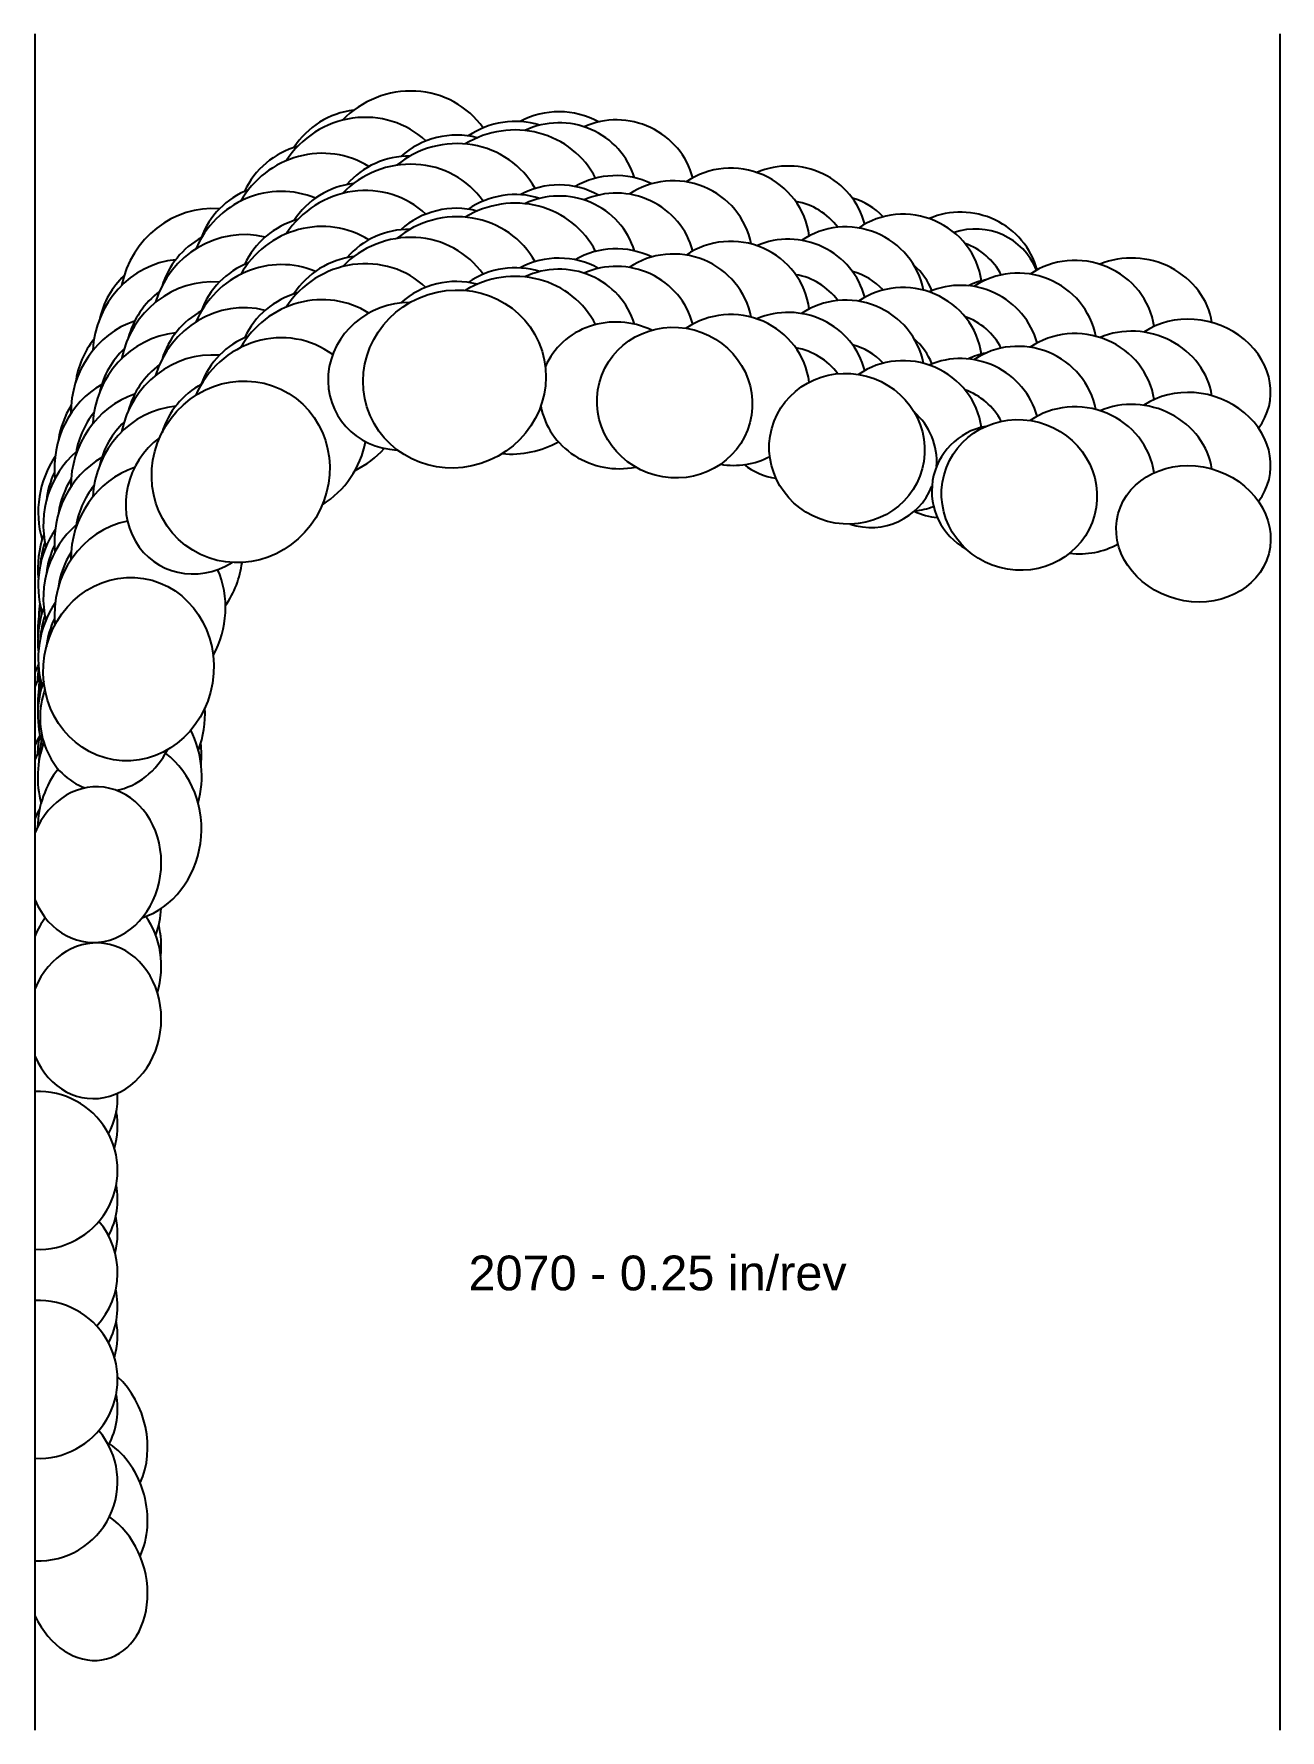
# Model space of a CAD drawing. Header units: inches. Extents: x -4.25 to 0, y -4.74 to 1.05.
import ezdxf
from ezdxf.enums import TextEntityAlignment as Align

# ---------------------------------------------------------------- set-up
doc = ezdxf.new("R2010")
doc.units = ezdxf.units.IN
doc.header["$MEASUREMENT"] = 0
for name, color, linetype, true_color in [('Blade_1', 30, 'Continuous', 0xff7f00), ('Blade_2', 7, 'Continuous', 0xcccc00), ('Blade_3', 7, 'Continuous', 0x00cc00), ('Blade_4', 7, 'Continuous', 0x00cccc), ('Blade_5', 7, 'Continuous', 0x0066cc)]:
    doc.layers.add(name, color=color, linetype=linetype, true_color=true_color)
doc.layers.add('Gage_Line', color=7, linetype='Continuous')
doc.styles.get("Standard").update_dxf_attribs({"font": 'arial.ttf'})

msp = doc.modelspace()

# ---------------------------------------------------------------- linework, layer by layer
at = {"layer": 'Blade_1'}
for centre, major_axis, ratio, start_param, end_param in [((-2.8184, 0.3696), (0.2882, 0.1245), 0.962338, 6.37997, 8.145018), ((-2.9874, 0.3789), (0.2392, 0.1163), 0.935074, 1.078516, 2.000874), ((-2.2617, 0.3138), (0.262, -0.0462), 0.939693, 7.563724, 8.593982), ((-2.0668, 0.2891), (0.2569, -0.0688), 0.965926, 6.716744, 8.73068), ((-2.8184, 0.1196), (0.2882, 0.1245), 0.962338, 6.37997, 8.145018), ((-3.5483, 0.0526), (0.1639, 0.2678), 0.955784, 6.57465, 8.125677), ((-2.9874, 0.1289), (0.2392, 0.1163), 0.935074, 1.078516, 2.000874), ((-1.4786, 0.1315), (0.2569, -0.0688), 0.965926, 6.716853, 8.730204), ((-2.2617, 0.0638), (0.262, -0.0462), 0.939693, 7.563724, 8.593982), ((-2.0668, 0.0391), (0.2569, -0.0688), 0.965926, 6.716744, 8.73068), ((-1.397, 0.0875), (0.2173, -0.0582), 1, 0.644209, 1.116038), ((-0.8903, -0.0262), (0.2569, -0.0688), 0.965926, 6.716877, 8.729658), ((-0.964, -0.0133), (0.2173, -0.0582), 1, 2.016003, 2.293939), ((-3.6906, -0.037), (0.1486, 0.2206), 0.91288, 1.203758, 1.939891), ((-3.5483, -0.1974), (0.1639, 0.2678), 0.955784, 6.57465, 8.125677), ((-2.9874, -0.1211), (0.2392, 0.1163), 0.935074, 1.078516, 4.185521), ((-1.4786, -0.1185), (0.2569, -0.0688), 0.965926, 6.716853, 8.730204), ((-2.2617, -0.1862), (0.262, -0.0462), 0.939693, 7.563724, 9.207916), ((-0.2958, -0.159), (0.2569, -0.0688), 0.866025, 5.943067, 8.77956), ((-1.397, -0.1625), (0.2173, -0.0582), 1, 0.644209, 1.116038), ((-0.964, -0.2633), (0.2173, -0.0582), 1, 2.016003, 2.293939), ((-0.8903, -0.2762), (0.2569, -0.0688), 0.965926, 6.716877, 8.729658), ((-3.6906, -0.287), (0.1486, 0.2206), 0.91288, 1.203758, 1.939891), ((-0.2958, -0.409), (0.2569, -0.0688), 0.866025, 5.943067, 8.77956), ((-2.2617, -0.1862), (0.262, -0.0462), 0.939693, 3.471841, 5.108996), ((-1.397, -0.4125), (0.2173, -0.0582), 1, 0.188499, 1.116038), ((-3.6906, -0.537), (0.1486, 0.2206), 0.91288, 1.203758, 4.246664), ((-0.964, -0.5133), (0.2173, -0.0582), 1, 2.016003, 4.471202), ((-3.9311, -0.6212), (0.0512, 0.3098), 0.92513, 0.838279, 1.991109), ((-1.397, -0.4125), (0.2173, -0.0582), 1, 4.653014, 6.160868), ((-3.9311, -0.8712), (0.0512, 0.3098), 0.92513, 7.121464, 8.274295), ((-3.9996, -0.7736), (0.0489, 0.2615), 0.872965, 7.690231, 7.981941), ((-3.9996, -1.0236), (0.0489, 0.2615), 0.872965, 7.690231, 7.981941), ((-4.046, -1.2888), (0.0204, 0.2652), 0.851136, 7.355201, 7.49323), ((-3.9996, -1.2736), (0.0489, 0.2615), 0.872965, 7.690231, 9.289267), ((-4.046, -1.5388), (0.0204, 0.2652), 0.851136, 1.072016, 1.210044), ((-3.9996, -1.2736), (0.0489, 0.2615), 0.872965, 3.465571, 4.392004), ((-4.046, -1.7888), (0.0204, 0.2652), 0.851136, 2.112154, 7.49323), ((-4.238, -2.8334), (0, 0.2695), 1, 3.097051, 6.327727), ((-4.238, -2.5834), (0, 0.2695), 1, 10.51327, 11.046405), ((-4.238, -2.6816), (0, 0.2695), 1, 4.426872, 4.895581), ((-4.238, -2.9316), (0, 0.2695), 1, 4.230085, 4.895581), ((-4.238, -3.1816), (0, 0.2695), 1, 3.966826, 5.414709), ((-4.238, -3.0472), (0, 0.2695), 1, 4.460475, 4.928634), ((-4.238, -3.2972), (0, 0.2695), 1, 4.230085, 4.928634), ((-4.238, -3.5472), (0, 0.2695), 1, 3.097051, 6.327727), ((-4.238, -3.3968), (0, 0.2695), 1, 4.429557, 4.898202), ((-4.0745, -3.7445), (-0.0688, 0.2569), 0.766044, 3.874251, 5.414243), ((-4.238, -3.6468), (0, 0.2695), 1, 4.230085, 4.898202), ((-4.238, -3.8968), (0, 0.2695), 1, 3.097051, 5.41809), ((-4.0745, -3.9945), (-0.0688, 0.2569), 0.766044, 3.874251, 5.56365), ((-4.0745, -4.2445), (-0.0688, 0.2569), 0.766044, 1.804771, 5.56365)]:
    msp.add_ellipse(centre, major_axis=major_axis, ratio=ratio, start_param=start_param, end_param=end_param, dxfattribs=at)
for centre, major_axis, ratio in [((-2.8184, -0.1304), (0.2882, 0.1245), 0.962338), ((-2.0668, -0.2109), (0.2569, -0.0688), 0.965926), ((-3.5483, -0.4474), (0.1639, 0.2678), 0.955784), ((-1.4786, -0.3685), (0.2569, -0.0688), 0.965926), ((-0.8903, -0.5262), (0.2569, -0.0688), 0.965926), ((-0.2958, -0.659), (0.2569, -0.0688), 0.866025), ((-3.9311, -1.1212), (0.0512, 0.3098), 0.92513)]:
    msp.add_ellipse(centre, major_axis=major_axis, ratio=ratio, dxfattribs=at)
at = {"layer": 'Blade_2'}
for centre, major_axis, ratio, start_param, end_param in [((-2.823, 0.4517), (0.2514, 0.087), 0.936202, 0.943097, 1.999242), ((-2.6177, 0.4168), (0.3031, 0.0821), 0.963561, 6.484363, 8.148746), ((-3.4219, 0.2014), (0.1933, 0.2475), 0.957126, 6.533626, 8.123161), ((-2.823, 0.2017), (0.2514, 0.087), 0.936202, 0.943097, 1.999242), ((-2.6177, 0.1668), (0.3031, 0.0821), 0.963561, 6.484363, 8.148746), ((-3.5742, 0.1261), (0.1629, 0.2103), 0.929826, 1.131631, 1.959165), ((-3.4219, -0.0486), (0.1933, 0.2475), 0.957126, 6.533626, 8.123161), ((-2.6177, -0.0832), (0.3031, 0.0821), 0.963561, 6.484363, 8.148746), ((-2.823, -0.0483), (0.2514, 0.087), 0.936202, 0.943097, 1.999242), ((-3.5742, -0.1239), (0.1629, 0.2103), 0.929826, 1.131631, 1.959165), ((-3.4219, -0.2986), (0.1933, 0.2475), 0.957126, 6.306256, 8.123161), ((-3.8921, -0.4228), (0.0792, 0.3038), 0.925644, 7.020571, 8.241787), ((-3.5742, -0.3739), (0.1629, 0.2103), 0.929826, 1.131631, 1.959165), ((-3.4219, -0.2986), (0.1933, 0.2475), 0.957126, 4.347677, 5.206064), ((-2.6177, -0.0832), (0.3031, 0.0821), 0.963561, 4.337451, 4.970859), ((-3.8921, -0.6728), (0.0792, 0.3038), 0.925644, 7.020571, 8.241787), ((-3.9742, -0.5625), (0.0646, 0.258), 0.892263, 1.343568, 1.724057), ((-3.8921, -0.9228), (0.0792, 0.3038), 0.925644, 6.704082, 8.241787), ((-3.9742, -0.8125), (0.0646, 0.258), 0.892263, 1.343568, 1.724057), ((-3.8921, -0.9228), (0.0792, 0.3038), 0.925644, 4.44227, 5.42025), ((-3.9742, -1.0625), (0.0646, 0.258), 0.892263, 1.343568, 1.724057), ((-3.9622, -1.1693), (0.0101, 0.3138), 0.891844, 1.433872, 1.573955), ((-3.9622, -1.4193), (0.0101, 0.3138), 0.891844, 1.364471, 1.573955), ((-3.9622, -1.4193), (0.0101, 0.3138), 0.891844, 4.652287, 4.885082), ((-3.9622, -1.6693), (0.0101, 0.3138), 0.891844, 3.459618, 5.722081), ((-3.9622, -1.6693), (0.0101, 0.3138), 0.891844, 0.879488, 1.573955), ((-4.046, -2.0721), (0.0204, 0.2652), 0.851136, 4.671752, 5.075813), ((-4.046, -2.3221), (0.0204, 0.2652), 0.851136, 2.112154, 7.49323)]:
    msp.add_ellipse(centre, major_axis=major_axis, ratio=ratio, start_param=start_param, end_param=end_param, dxfattribs=at)
at = {"layer": 'Blade_3'}
for centre, major_axis, ratio, start_param, end_param in [((-2.6177, 0.4994), (0.2606, 0.0534), 0.937392, 1.03378, 1.997962), ((-2.4597, 0.4876), (0.265, -0.0232), 0.965926, 6.647206, 8.400337), ((-3.283, 0.3329), (0.2218, 0.2223), 0.95854, 6.494914, 8.129185), ((-1.8708, 0.3323), (0.2569, -0.0688), 0.965926, 6.656973, 8.737151), ((-3.4438, 0.2772), (0.1849, 0.1913), 0.931131, 1.113677, 2.010117), ((-2.6177, 0.2494), (0.2606, 0.0534), 0.937392, 1.03378, 1.997962), ((-2.4597, 0.2376), (0.265, -0.0232), 0.965926, 6.647206, 8.400337), ((-1.691, 0.2542), (0.2173, -0.0582), 1, 7.180495, 7.94657), ((-1.2825, 0.1747), (0.2569, -0.0688), 0.965926, 6.670645, 8.73724), ((-3.283, 0.0829), (0.2218, 0.2223), 0.95854, 6.494914, 8.129185), ((-1.8708, 0.0823), (0.2569, -0.0688), 0.965926, 6.656973, 8.737151), ((-1.151, 0.1207), (0.2173, -0.0582), 1, 7.028553, 7.775069), ((-3.4438, 0.0272), (0.1849, 0.1913), 0.931131, 1.113677, 2.010117), ((-2.6177, -0.0006), (0.2606, 0.0534), 0.937392, 1.03378, 1.997962), ((-2.4597, -0.0124), (0.265, -0.0232), 0.965926, 6.647206, 8.400337), ((-0.6926, 0.0238), (0.2569, -0.0688), 0.939693, 6.663472, 8.751813), ((-1.691, 0.0042), (0.2173, -0.0582), 1, 7.180495, 7.94657), ((-1.2825, -0.0753), (0.2569, -0.0688), 0.965926, 6.670645, 8.73724), ((-3.283, -0.1671), (0.2218, 0.2223), 0.95854, 6.494914, 8.129185), ((-3.8343, -0.2288), (0.1077, 0.2949), 0.926396, 6.920483, 8.241767), ((-1.8708, -0.1677), (0.2569, -0.0688), 0.965926, 6.656973, 8.737151), ((-1.151, -0.1293), (0.2173, -0.0582), 1, 7.028553, 7.775069), ((-3.4438, -0.2228), (0.1849, 0.1913), 0.931131, 1.113677, 2.010117), ((-0.6926, -0.2262), (0.2569, -0.0688), 0.939693, 6.663472, 8.751813), ((-1.691, -0.2458), (0.2173, -0.0582), 1, 7.180495, 7.94657), ((-1.2825, -0.3253), (0.2569, -0.0688), 0.965926, 6.670645, 8.73724), ((-1.151, -0.3793), (0.2173, -0.0582), 1, 7.028553, 7.775069), ((-3.9324, -0.3605), (0.0876, 0.2512), 0.892758, 1.315431, 1.787393), ((-3.8343, -0.4788), (0.1077, 0.2949), 0.926396, 6.920483, 8.241767), ((-0.6926, -0.4762), (0.2569, -0.0688), 0.939693, 6.663472, 8.751813), ((-3.283, -0.1671), (0.2218, 0.2223), 0.95854, 4.366832, 4.767478), ((-1.8708, -0.1677), (0.2569, -0.0688), 0.965926, 4.815656, 5.47203), ((-3.8343, -0.7288), (0.1077, 0.2949), 0.926396, 6.920483, 8.241767), ((-1.691, -0.2458), (0.2173, -0.0582), 1, 4.308648, 4.83939), ((-3.9324, -0.6105), (0.0876, 0.2512), 0.892758, 1.315431, 1.787393), ((-1.2825, -0.3253), (0.2569, -0.0688), 0.965926, 5.095588, 5.35064), ((-1.151, -0.3793), (0.2173, -0.0582), 1, 4.52411, 4.889007), ((-0.6926, -0.4762), (0.2569, -0.0688), 0.939693, 4.86207, 5.513406), ((-3.9324, -0.8605), (0.0876, 0.2512), 0.892758, 1.315431, 1.787393), ((-3.8343, -0.7288), (0.1077, 0.2949), 0.926396, 4.440844, 4.94739), ((-3.9613, -0.9887), (0.0102, 0.3138), 0.891872, 1.342462, 1.680133), ((-3.9613, -1.2387), (0.0102, 0.3138), 0.891872, 1.342462, 1.680133), ((-3.9613, -1.4887), (0.0102, 0.3138), 0.891872, 4.451256, 5.272173), ((-3.9613, -1.4887), (0.0102, 0.3138), 0.891872, 1.217924, 1.893296), ((-4.046, -2.1415), (0.0204, 0.2652), 0.851136, 4.455895, 5.499659), ((-4.046, -2.1415), (0.0204, 0.2652), 0.851136, 7.218592, 7.49323)]:
    msp.add_ellipse(centre, major_axis=major_axis, ratio=ratio, start_param=start_param, end_param=end_param, dxfattribs=at)
at = {"layer": 'Blade_4'}
for centre, major_axis, ratio, start_param, end_param in [((-3.1344, 0.4571), (0.2473, 0.1935), 0.959906, 6.427091, 8.198183), ((-2.4591, 0.5322), (0.265, -0.0232), 0.939693, 1.130758, 2.186257), ((-2.2629, 0.4972), (0.262, -0.0462), 0.965926, 6.697304, 8.462893), ((-3.3007, 0.4182), (0.2056, 0.1688), 0.932507, 1.125029, 2.049292), ((-1.6747, 0.3396), (0.2569, -0.0688), 0.965926, 6.78557, 8.541495), ((-3.1344, 0.2071), (0.2473, 0.1935), 0.959906, 6.427091, 8.198183), ((-2.4591, 0.2822), (0.265, -0.0232), 0.939693, 1.130758, 2.186257), ((-2.2629, 0.2472), (0.262, -0.0462), 0.965926, 6.697304, 8.462893), ((-1.519, 0.2699), (0.2173, -0.0582), 1, 7.297763, 7.84921), ((-3.3007, 0.1682), (0.2056, 0.1688), 0.932507, 1.125029, 2.049292), ((-1.0864, 0.182), (0.2569, -0.0688), 0.965926, 6.791736, 8.541495), ((-1.04, 0.1571), (0.2173, -0.0582), 1, 6.930115, 8.445803), ((-1.6747, 0.0896), (0.2569, -0.0688), 0.965926, 6.78557, 8.541495), ((-2.4591, 0.0322), (0.265, -0.0232), 0.939693, 1.130758, 2.186257), ((-0.4942, 0.0401), (0.2569, -0.0688), 0.906308, 6.663161, 8.565383), ((-3.7548, -0.0328), (0.1216, 0.2895), 0.941235, 6.754311, 8.229571), ((-3.1344, -0.0429), (0.2473, 0.1935), 0.959906, 6.427091, 8.198183), ((-2.2629, -0.0028), (0.262, -0.0462), 0.965926, 6.697304, 8.462893), ((-1.519, 0.0199), (0.2173, -0.0582), 1, 7.297763, 7.84921), ((-1.0864, -0.068), (0.2569, -0.0688), 0.965926, 6.791736, 8.541495), ((-3.3007, -0.0818), (0.2056, 0.1688), 0.932507, 1.125029, 2.049292), ((-1.6747, -0.1604), (0.2569, -0.0688), 0.965926, 6.78557, 8.541495), ((-3.8714, -0.1557), (0.1107, 0.2419), 0.893484, 1.293774, 1.905582), ((-3.7548, -0.2828), (0.1216, 0.2895), 0.941235, 6.754311, 8.229571), ((-0.4942, -0.2099), (0.2569, -0.0688), 0.906308, 6.663161, 8.565383), ((-1.519, -0.2301), (0.2173, -0.0582), 1, 7.297763, 7.84921), ((-1.0864, -0.318), (0.2569, -0.0688), 0.965926, 6.791736, 8.541495), ((-3.7548, -0.5328), (0.1216, 0.2895), 0.941235, 6.754311, 8.229571), ((-0.4942, -0.4599), (0.2569, -0.0688), 0.906308, 6.663161, 8.565383), ((-3.8714, -0.4057), (0.1107, 0.2419), 0.893484, 1.293774, 1.905582), ((-3.8714, -0.6557), (0.1107, 0.2419), 0.893484, 1.293774, 1.905582), ((-3.9554, -0.7761), (0.0103, 0.3138), 0.909221, 1.227622, 1.723638), ((-0.4942, -0.4599), (0.2569, -0.0688), 0.906308, 4.725503, 4.725935), ((-3.9554, -1.0261), (0.0103, 0.3138), 0.909221, 1.227622, 1.723638), ((-4.0104, -0.9319), (0.0238, 0.2649), 0.852231, 7.792917, 7.954396), ((-4.0104, -1.1819), (0.0238, 0.2649), 0.852231, 7.792917, 7.954396), ((-3.9554, -1.2761), (0.0103, 0.3138), 0.909221, 1.227622, 1.948718), ((-3.9554, -1.2761), (0.0103, 0.3138), 0.909221, 4.345518, 4.813269), ((-4.0104, -1.4319), (0.0238, 0.2649), 0.852231, 7.686134, 7.954396), ((-4.046, -1.9288), (0.0204, 0.2652), 0.851136, 4.390844, 4.741362)]:
    msp.add_ellipse(centre, major_axis=major_axis, ratio=ratio, start_param=start_param, end_param=end_param, dxfattribs=at)
at = {"layer": 'Blade_5'}
for centre, major_axis, ratio, start_param, end_param in [((-2.9784, 0.5482), (0.2699, 0.1605), 0.961178, 6.356784, 8.133305), ((-3.1478, 0.5356), (0.2237, 0.1439), 0.933836, 1.086154, 2.02562), ((-2.9784, 0.2982), (0.2699, 0.1605), 0.961178, 6.356784, 8.133305), ((-3.1478, 0.2856), (0.2237, 0.1439), 0.933836, 1.086154, 2.02562), ((-3.6607, 0.1417), (0.1509, 0.2754), 0.942362, 6.676648, 8.177189), ((-2.9784, 0.0482), (0.2699, 0.1605), 0.961178, 6.356784, 8.133305), ((-3.1478, 0.0356), (0.2237, 0.1439), 0.933836, 1.086154, 2.02562), ((-3.7884, 0.0348), (0.1256, 0.2345), 0.911788, 1.220827, 1.864407), ((-3.6607, -0.1083), (0.1509, 0.2754), 0.942362, 6.676648, 8.177189), ((-3.7884, -0.2152), (0.1256, 0.2345), 0.911788, 1.220827, 1.864407), ((-3.6607, -0.3583), (0.1509, 0.2754), 0.942362, 6.676648, 8.177189), ((-3.7884, -0.4652), (0.1256, 0.2345), 0.911788, 1.220827, 1.864407), ((-3.9537, -0.5785), (0.0366, 0.3119), 0.90925, 7.336298, 8.287061), ((-3.9537, -0.8285), (0.0366, 0.3119), 0.90925, 7.336298, 8.287061), ((-3.9537, -1.0785), (0.0366, 0.3119), 0.90925, 7.336298, 8.287061), ((-4.046, -1.2397), (0.0204, 0.2652), 0.851136, 1.109214, 1.210168), ((-4.0036, -1.226), (0.0268, 0.2647), 0.872937, 7.725295, 7.914068), ((-4.046, -1.4897), (0.0204, 0.2652), 0.851136, 1.071379, 1.210168), ((-4.046, -1.7397), (0.0204, 0.2652), 0.851136, 1.071379, 1.210168)]:
    msp.add_ellipse(centre, major_axis=major_axis, ratio=ratio, start_param=start_param, end_param=end_param, dxfattribs=at)
at = {"layer": 'Gage_Line'}
for p, q in [((-4.25, -4.7445), (-4.25, 1.0482)), ((0, -4.7445), (0, 1.0482))]:
    msp.add_line(p, q, dxfattribs=at)

# ---------------------------------------------------------------- texts
msp.add_text('2070 - 0.25 in/rev', height=0.11875).set_placement((-2.125, -3.1834), align=Align.MIDDLE_CENTER)

doc.saveas('drawing.dxf')
